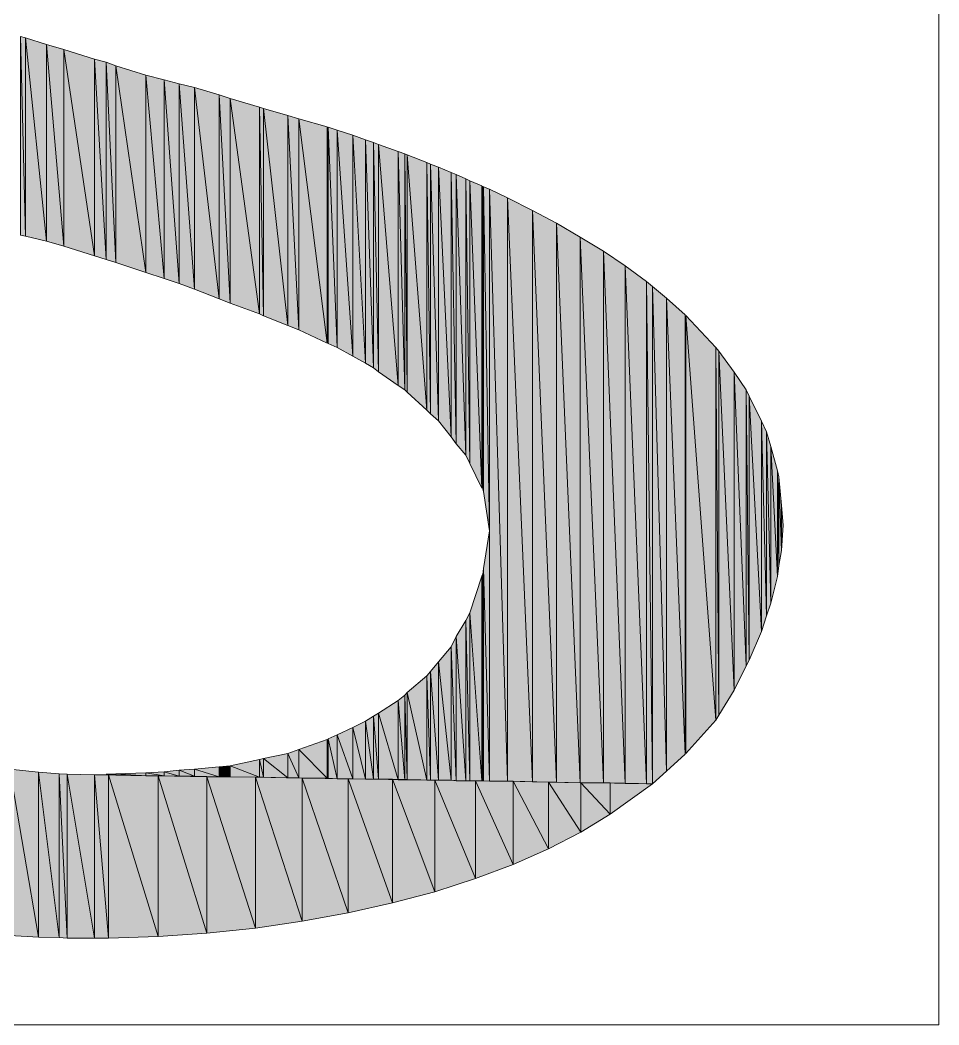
# Model space of a CAD drawing. Header units: millimetres. Extents: x 0 to 207, y 0 to 293.
# Drawn here: x 48.65 to 55.07, y 265.42 to 272.44 of the extents above; entities that cross this region are included whole.
import ezdxf

# ---------------------------------------------------------------- set-up
doc = ezdxf.new("R2010")
doc.units = ezdxf.units.MM

msp = doc.modelspace()

# ---------------------------------------------------------------- hatches: boundary and pattern name
h = msp.add_hatch(color=0)
h.dxf.hatch_style = 2
h.paths.add_polyline_path([(48.648056, 270.940389), (48.648056, 272.330333)])
h = msp.add_hatch(color=0)
h.dxf.hatch_style = 2
h.paths.add_polyline_path([(48.648056, 270.940389), (48.683333, 270.933333), (48.648056, 272.330333)])
h = msp.add_hatch(color=0)
h.dxf.hatch_style = 2
h.paths.add_polyline_path([(48.683333, 270.933333), (48.683333, 272.31975), (48.648056, 272.330333)])
h = msp.add_hatch(color=0)
h.dxf.hatch_style = 2
h.paths.add_polyline_path([(48.683333, 270.933333), (48.8315, 270.898056), (48.683333, 272.31975)])
h = msp.add_hatch(color=0)
h.dxf.hatch_style = 2
h.paths.add_polyline_path([(48.8315, 270.898056), (48.8315, 272.273889), (48.683333, 272.31975)])
h = msp.add_hatch(color=0)
h.dxf.hatch_style = 2
h.paths.add_polyline_path([(48.8315, 270.898056), (48.951444, 270.862778), (48.8315, 272.273889)])
h = msp.add_hatch(color=0)
h.dxf.hatch_style = 2
h.paths.add_polyline_path([(48.951444, 270.862778), (48.951444, 272.238611), (48.8315, 272.273889)])
h = msp.add_hatch(color=0)
h.dxf.hatch_style = 2
h.paths.add_polyline_path([(48.951444, 270.862778), (49.166639, 270.79575), (48.951444, 272.238611)])
h = msp.add_hatch(color=0)
h.dxf.hatch_style = 2
h.paths.add_polyline_path([(49.166639, 270.79575), (49.166639, 272.171583), (48.951444, 272.238611)])
h = msp.add_hatch(color=0)
h.dxf.hatch_style = 2
h.paths.add_polyline_path([(49.166639, 270.79575), (49.247778, 270.771056), (49.166639, 272.171583)])
h = msp.add_hatch(color=0)
h.dxf.hatch_style = 2
h.paths.add_polyline_path([(49.247778, 270.771056), (49.247778, 272.150417), (49.166639, 272.171583)])
h = msp.add_hatch(color=0)
h.dxf.hatch_style = 2
h.paths.add_polyline_path([(49.247778, 270.771056), (49.314806, 270.749889), (49.247778, 272.150417)])
h = msp.add_hatch(color=0)
h.dxf.hatch_style = 2
h.paths.add_polyline_path([(49.314806, 270.749889), (49.314806, 272.125722), (49.247778, 272.150417)])
h = msp.add_hatch(color=0)
h.dxf.hatch_style = 2
h.paths.add_polyline_path([(49.314806, 270.749889), (49.526472, 270.679333), (49.314806, 272.125722)])
h = msp.add_hatch(color=0)
h.dxf.hatch_style = 2
h.paths.add_polyline_path([(49.526472, 270.679333), (49.526472, 272.058694), (49.314806, 272.125722)])
h = msp.add_hatch(color=0)
h.dxf.hatch_style = 2
h.paths.add_polyline_path([(49.526472, 270.679333), (49.653472, 270.637), (49.526472, 272.058694)])
h = msp.add_hatch(color=0)
h.dxf.hatch_style = 2
h.paths.add_polyline_path([(49.653472, 270.637), (49.653472, 272.026944), (49.526472, 272.058694)])
h = msp.add_hatch(color=0)
h.dxf.hatch_style = 2
h.paths.add_polyline_path([(49.653472, 270.637), (49.759306, 270.601722), (49.653472, 272.026944)])
h = msp.add_hatch(color=0)
h.dxf.hatch_style = 2
h.paths.add_polyline_path([(49.759306, 270.601722), (49.759306, 271.998722), (49.653472, 272.026944)])
h = msp.add_hatch(color=0)
h.dxf.hatch_style = 2
h.paths.add_polyline_path([(49.759306, 270.601722), (49.865139, 270.562917), (49.759306, 271.998722)])
h = msp.add_hatch(color=0)
h.dxf.hatch_style = 2
h.paths.add_polyline_path([(49.865139, 270.562917), (49.865139, 271.974028), (49.759306, 271.998722)])
h = msp.add_hatch(color=0)
h.dxf.hatch_style = 2
h.paths.add_polyline_path([(49.865139, 270.562917), (50.038, 270.495889), (49.865139, 271.974028)])
h = msp.add_hatch(color=0)
h.dxf.hatch_style = 2
h.paths.add_polyline_path([(50.038, 270.495889), (50.038, 271.921111), (49.865139, 271.974028)])
h = msp.add_hatch(color=0)
h.dxf.hatch_style = 2
h.paths.add_polyline_path([(50.038, 270.495889), (50.115611, 270.464139), (50.038, 271.921111)])
h = msp.add_hatch(color=0)
h.dxf.hatch_style = 2
h.paths.add_polyline_path([(50.115611, 270.464139), (50.115611, 271.896417), (50.038, 271.921111)])
h = msp.add_hatch(color=0)
h.dxf.hatch_style = 2
h.paths.add_polyline_path([(50.115611, 270.464139), (50.320222, 270.390056), (50.115611, 271.896417)])
h = msp.add_hatch(color=0)
h.dxf.hatch_style = 2
h.paths.add_polyline_path([(50.320222, 270.390056), (50.320222, 271.836444), (50.115611, 271.896417)])
h = msp.add_hatch(color=0)
h.dxf.hatch_style = 2
h.paths.add_polyline_path([(50.320222, 270.390056), (50.348444, 270.375944), (50.320222, 271.836444)])
h = msp.add_hatch(color=0)
h.dxf.hatch_style = 2
h.paths.add_polyline_path([(50.348444, 270.375944), (50.348444, 271.825861), (50.320222, 271.836444)])
h = msp.add_hatch(color=0)
h.dxf.hatch_style = 2
h.paths.add_polyline_path([(50.348444, 270.375944), (50.517778, 270.308917), (50.348444, 271.825861)])
h = msp.add_hatch(color=0)
h.dxf.hatch_style = 2
h.paths.add_polyline_path([(50.517778, 270.308917), (50.517778, 271.776472), (50.348444, 271.825861)])
h = msp.add_hatch(color=0)
h.dxf.hatch_style = 2
h.paths.add_polyline_path([(50.517778, 270.308917), (50.595389, 270.277167), (50.517778, 271.776472)])
h = msp.add_hatch(color=0)
h.dxf.hatch_style = 2
h.paths.add_polyline_path([(50.595389, 270.277167), (50.595389, 271.755306), (50.517778, 271.776472)])
h = msp.add_hatch(color=0)
h.dxf.hatch_style = 2
h.paths.add_polyline_path([(50.595389, 270.277167), (50.792944, 270.185444), (50.595389, 271.755306)])
h = msp.add_hatch(color=0)
h.dxf.hatch_style = 2
h.paths.add_polyline_path([(50.792944, 270.185444), (50.792944, 271.698861), (50.595389, 271.755306)])
h = msp.add_hatch(color=0)
h.dxf.hatch_style = 2
h.paths.add_polyline_path([(50.792944, 270.185444), (50.792944, 271.698861)])
h = msp.add_hatch(color=0)
h.dxf.hatch_style = 2
h.paths.add_polyline_path([(50.8, 270.181917), (50.8, 271.695333)])
h = msp.add_hatch(color=0)
h.dxf.hatch_style = 2
h.paths.add_polyline_path([(50.8, 270.181917), (50.8635, 270.153694), (50.8, 271.695333)])
h = msp.add_hatch(color=0)
h.dxf.hatch_style = 2
h.paths.add_polyline_path([(50.8635, 270.153694), (50.8635, 271.674167), (50.8, 271.695333)])
h = msp.add_hatch(color=0)
h.dxf.hatch_style = 2
h.paths.add_polyline_path([(50.8635, 270.153694), (50.972861, 270.093722), (50.8635, 271.674167)])
h = msp.add_hatch(color=0)
h.dxf.hatch_style = 2
h.paths.add_polyline_path([(50.972861, 270.093722), (50.972861, 271.638889), (50.8635, 271.674167)])
h = msp.add_hatch(color=0)
h.dxf.hatch_style = 2
h.paths.add_polyline_path([(50.972861, 270.093722), (51.061056, 270.044333), (50.972861, 271.638889)])
h = msp.add_hatch(color=0)
h.dxf.hatch_style = 2
h.paths.add_polyline_path([(51.061056, 270.044333), (51.061056, 271.607139), (50.972861, 271.638889)])
h = msp.add_hatch(color=0)
h.dxf.hatch_style = 2
h.paths.add_polyline_path([(51.061056, 270.044333), (51.1175, 270.012583), (51.061056, 271.607139)])
h = msp.add_hatch(color=0)
h.dxf.hatch_style = 2
h.paths.add_polyline_path([(51.1175, 270.012583), (51.1175, 271.5895), (51.061056, 271.607139)])
h = msp.add_hatch(color=0)
h.dxf.hatch_style = 2
h.paths.add_polyline_path([(51.1175, 270.012583), (51.152778, 269.984361), (51.1175, 271.5895)])
h = msp.add_hatch(color=0)
h.dxf.hatch_style = 2
h.paths.add_polyline_path([(51.152778, 269.984361), (51.152778, 271.575389), (51.1175, 271.5895)])
h = msp.add_hatch(color=0)
h.dxf.hatch_style = 2
h.paths.add_polyline_path([(51.152778, 269.984361), (51.290361, 269.889111), (51.152778, 271.575389)])
h = msp.add_hatch(color=0)
h.dxf.hatch_style = 2
h.paths.add_polyline_path([(51.290361, 269.889111), (51.290361, 271.526), (51.152778, 271.575389)])
h = msp.add_hatch(color=0)
h.dxf.hatch_style = 2
h.paths.add_polyline_path([(51.290361, 269.889111), (51.336222, 269.857361), (51.290361, 271.526)])
h = msp.add_hatch(color=0)
h.dxf.hatch_style = 2
h.paths.add_polyline_path([(51.336222, 269.857361), (51.336222, 271.508361), (51.290361, 271.526)])
h = msp.add_hatch(color=0)
h.dxf.hatch_style = 2
h.paths.add_polyline_path([(51.336222, 269.857361), (51.353861, 269.84325), (51.336222, 271.508361)])
h = msp.add_hatch(color=0)
h.dxf.hatch_style = 2
h.paths.add_polyline_path([(51.353861, 269.84325), (51.353861, 271.501306), (51.336222, 271.508361)])
h = msp.add_hatch(color=0)
h.dxf.hatch_style = 2
h.paths.add_polyline_path([(51.353861, 269.84325), (51.491444, 269.71625), (51.353861, 271.501306)])
h = msp.add_hatch(color=0)
h.dxf.hatch_style = 2
h.paths.add_polyline_path([(51.491444, 269.71625), (51.491444, 271.448389), (51.353861, 271.501306)])
h = msp.add_hatch(color=0)
h.dxf.hatch_style = 2
h.paths.add_polyline_path([(51.491444, 269.71625), (51.516139, 269.691556), (51.491444, 271.448389)])
h = msp.add_hatch(color=0)
h.dxf.hatch_style = 2
h.paths.add_polyline_path([(51.516139, 269.691556), (51.516139, 271.437806), (51.491444, 271.448389)])
h = msp.add_hatch(color=0)
h.dxf.hatch_style = 2
h.paths.add_polyline_path([(51.516139, 269.691556), (51.572583, 269.642167), (51.516139, 271.437806)])
h = msp.add_hatch(color=0)
h.dxf.hatch_style = 2
h.paths.add_polyline_path([(51.572583, 269.642167), (51.572583, 271.416639), (51.516139, 271.437806)])
h = msp.add_hatch(color=0)
h.dxf.hatch_style = 2
h.paths.add_polyline_path([(51.572583, 269.642167), (51.660778, 269.529278), (51.572583, 271.416639)])
h = msp.add_hatch(color=0)
h.dxf.hatch_style = 2
h.paths.add_polyline_path([(51.660778, 269.529278), (51.660778, 271.377833), (51.572583, 271.416639)])
h = msp.add_hatch(color=0)
h.dxf.hatch_style = 2
h.paths.add_polyline_path([(51.660778, 269.529278), (51.696056, 269.479889), (51.660778, 271.377833)])
h = msp.add_hatch(color=0)
h.dxf.hatch_style = 2
h.paths.add_polyline_path([(51.696056, 269.479889), (51.696056, 271.363722), (51.660778, 271.377833)])
h = msp.add_hatch(color=0)
h.dxf.hatch_style = 2
h.paths.add_polyline_path([(51.696056, 269.479889), (51.763083, 269.402278), (51.696056, 271.363722)])
h = msp.add_hatch(color=0)
h.dxf.hatch_style = 2
h.paths.add_polyline_path([(51.763083, 269.402278), (51.763083, 271.3355), (51.696056, 271.363722)])
h = msp.add_hatch(color=0)
h.dxf.hatch_style = 2
h.paths.add_polyline_path([(51.763083, 269.402278), (51.791306, 269.342306), (51.763083, 271.3355)])
h = msp.add_hatch(color=0)
h.dxf.hatch_style = 2
h.paths.add_polyline_path([(51.791306, 269.342306), (51.791306, 271.321389), (51.763083, 271.3355)])
h = msp.add_hatch(color=0)
h.dxf.hatch_style = 2
h.paths.add_polyline_path([(51.791306, 269.342306), (51.875972, 269.169444), (51.791306, 271.321389)])
h = msp.add_hatch(color=0)
h.dxf.hatch_style = 2
h.paths.add_polyline_path([(51.875972, 269.169444), (51.875972, 271.286111), (51.791306, 271.321389)])
h = msp.add_hatch(color=0)
h.dxf.hatch_style = 2
h.paths.add_polyline_path([(51.875972, 269.169444), (51.875972, 271.286111)])
h = msp.add_hatch(color=0)
h.dxf.hatch_style = 2
h.paths.add_polyline_path([(51.883028, 269.162389), (51.883028, 271.282583)])
h = msp.add_hatch(color=0)
h.dxf.hatch_style = 2
h.paths.add_polyline_path([(51.883028, 269.162389), (51.886556, 269.148278), (51.883028, 271.282583)])
h = msp.add_hatch(color=0)
h.dxf.hatch_style = 2
h.paths.add_polyline_path([(51.886556, 269.148278), (51.886556, 271.279056)])
h = msp.add_hatch(color=0)
h.dxf.hatch_style = 2
h.paths.add_polyline_path([(51.886556, 269.148278), (51.928889, 268.873111), (51.886556, 271.279056)])
h = msp.add_hatch(color=0)
h.dxf.hatch_style = 2
h.paths.add_polyline_path([(51.928889, 268.873111), (51.928889, 271.261417), (51.886556, 271.279056)])
h = msp.add_hatch(color=0)
h.dxf.hatch_style = 2
h.paths.add_polyline_path([(51.928889, 267.119806), (52.055889, 267.119806), (51.928889, 271.261417)])
h = msp.add_hatch(color=0)
h.dxf.hatch_style = 2
h.paths.add_polyline_path([(52.055889, 267.119806), (52.055889, 271.201444), (51.928889, 271.261417)])
h = msp.add_hatch(color=0)
h.dxf.hatch_style = 2
h.paths.add_polyline_path([(52.055889, 267.119806), (52.22875, 267.116278), (52.055889, 271.201444)])
h = msp.add_hatch(color=0)
h.dxf.hatch_style = 2
h.paths.add_polyline_path([(52.22875, 267.116278), (52.22875, 271.11325), (52.055889, 271.201444)])
h = msp.add_hatch(color=0)
h.dxf.hatch_style = 2
h.paths.add_polyline_path([(52.22875, 267.116278), (52.398083, 267.11275), (52.22875, 271.11325)])
h = msp.add_hatch(color=0)
h.dxf.hatch_style = 2
h.paths.add_polyline_path([(52.398083, 267.11275), (52.398083, 271.025056), (52.22875, 271.11325)])
h = msp.add_hatch(color=0)
h.dxf.hatch_style = 2
h.paths.add_polyline_path([(52.398083, 267.11275), (52.563889, 267.109222), (52.398083, 271.025056)])
h = msp.add_hatch(color=0)
h.dxf.hatch_style = 2
h.paths.add_polyline_path([(52.563889, 267.109222), (52.563889, 270.926278), (52.398083, 271.025056)])
h = msp.add_hatch(color=0)
h.dxf.hatch_style = 2
h.paths.add_polyline_path([(52.563889, 267.109222), (52.726167, 267.109222), (52.563889, 270.926278)])
h = msp.add_hatch(color=0)
h.dxf.hatch_style = 2
h.paths.add_polyline_path([(52.726167, 267.109222), (52.726167, 270.8275), (52.563889, 270.926278)])
h = msp.add_hatch(color=0)
h.dxf.hatch_style = 2
h.paths.add_polyline_path([(52.726167, 267.109222), (52.877861, 267.105694), (52.726167, 270.8275)])
h = msp.add_hatch(color=0)
h.dxf.hatch_style = 2
h.paths.add_polyline_path([(52.877861, 267.105694), (52.877861, 270.725194), (52.726167, 270.8275)])
h = msp.add_hatch(color=0)
h.dxf.hatch_style = 2
h.paths.add_polyline_path([(52.877861, 267.105694), (53.026028, 267.102167), (52.877861, 270.725194)])
h = msp.add_hatch(color=0)
h.dxf.hatch_style = 2
h.paths.add_polyline_path([(53.026028, 267.102167), (53.026028, 270.615833), (52.877861, 270.725194)])
h = msp.add_hatch(color=0)
h.dxf.hatch_style = 2
h.paths.add_polyline_path([(53.026028, 267.102167), (53.068361, 267.102167), (53.026028, 270.615833)])
h = msp.add_hatch(color=0)
h.dxf.hatch_style = 2
h.paths.add_polyline_path([(53.068361, 267.102167), (53.068361, 270.580556), (53.026028, 270.615833)])
h = msp.add_hatch(color=0)
h.dxf.hatch_style = 2
h.paths.add_polyline_path([(53.068361, 267.102167), (53.167139, 267.190361), (53.068361, 270.580556)])
h = msp.add_hatch(color=0)
h.dxf.hatch_style = 2
h.paths.add_polyline_path([(53.167139, 267.190361), (53.167139, 270.499417), (53.068361, 270.580556)])
h = msp.add_hatch(color=0)
h.dxf.hatch_style = 2
h.paths.add_polyline_path([(53.167139, 267.190361), (53.297667, 267.310306), (53.167139, 270.499417)])
h = msp.add_hatch(color=0)
h.dxf.hatch_style = 2
h.paths.add_polyline_path([(53.297667, 267.310306), (53.297667, 270.383), (53.167139, 270.499417)])
h = msp.add_hatch(color=0)
h.dxf.hatch_style = 2
h.paths.add_polyline_path([(53.297667, 267.310306), (53.297667, 270.383)])
h = msp.add_hatch(color=0)
h.dxf.hatch_style = 2
h.paths.add_polyline_path([(53.301194, 267.313833), (53.301194, 270.379472)])
h = msp.add_hatch(color=0)
h.dxf.hatch_style = 2
h.paths.add_polyline_path([(53.301194, 267.313833), (53.512861, 267.546667), (53.301194, 270.379472)])
h = msp.add_hatch(color=0)
h.dxf.hatch_style = 2
h.paths.add_polyline_path([(53.512861, 267.546667), (53.512861, 270.153694), (53.301194, 270.379472)])
h = msp.add_hatch(color=0)
h.dxf.hatch_style = 2
h.paths.add_polyline_path([(53.512861, 267.546667), (53.534028, 267.581944), (53.512861, 270.153694)])
h = msp.add_hatch(color=0)
h.dxf.hatch_style = 2
h.paths.add_polyline_path([(53.534028, 267.581944), (53.534028, 270.129), (53.512861, 270.153694)])
h = msp.add_hatch(color=0)
h.dxf.hatch_style = 2
h.paths.add_polyline_path([(53.534028, 267.581944), (53.639861, 267.758333), (53.534028, 270.129)])
h = msp.add_hatch(color=0)
h.dxf.hatch_style = 2
h.paths.add_polyline_path([(53.639861, 267.758333), (53.639861, 269.980833), (53.534028, 270.129)])
h = msp.add_hatch(color=0)
h.dxf.hatch_style = 2
h.paths.add_polyline_path([(53.639861, 267.758333), (53.724528, 267.927667), (53.639861, 269.980833)])
h = msp.add_hatch(color=0)
h.dxf.hatch_style = 2
h.paths.add_polyline_path([(53.724528, 267.927667), (53.724528, 269.857361), (53.639861, 269.980833)])
h = msp.add_hatch(color=0)
h.dxf.hatch_style = 2
h.paths.add_polyline_path([(53.724528, 267.927667), (53.745694, 267.966472), (53.724528, 269.857361)])
h = msp.add_hatch(color=0)
h.dxf.hatch_style = 2
h.paths.add_polyline_path([(53.745694, 267.966472), (53.745694, 269.815028), (53.724528, 269.857361)])
h = msp.add_hatch(color=0)
h.dxf.hatch_style = 2
h.paths.add_polyline_path([(53.745694, 267.966472), (53.830361, 268.167556), (53.745694, 269.815028)])
h = msp.add_hatch(color=0)
h.dxf.hatch_style = 2
h.paths.add_polyline_path([(53.830361, 268.167556), (53.830361, 269.638639), (53.745694, 269.815028)])
h = msp.add_hatch(color=0)
h.dxf.hatch_style = 2
h.paths.add_polyline_path([(53.830361, 268.167556), (53.865639, 268.276917), (53.830361, 269.638639)])
h = msp.add_hatch(color=0)
h.dxf.hatch_style = 2
h.paths.add_polyline_path([(53.865639, 268.276917), (53.865639, 269.564556), (53.830361, 269.638639)])
h = msp.add_hatch(color=0)
h.dxf.hatch_style = 2
h.paths.add_polyline_path([(53.865639, 268.276917), (53.897389, 268.365111), (53.865639, 269.564556)])
h = msp.add_hatch(color=0)
h.dxf.hatch_style = 2
h.paths.add_polyline_path([(53.897389, 268.365111), (53.897389, 269.46225), (53.865639, 269.564556)])
h = msp.add_hatch(color=0)
h.dxf.hatch_style = 2
h.paths.add_polyline_path([(53.897389, 268.365111), (53.94325, 268.552083), (53.897389, 269.46225)])
h = msp.add_hatch(color=0)
h.dxf.hatch_style = 2
h.paths.add_polyline_path([(53.94325, 268.552083), (53.94325, 269.292917), (53.897389, 269.46225)])
h = msp.add_hatch(color=0)
h.dxf.hatch_style = 2
h.paths.add_polyline_path([(53.94325, 268.552083), (53.953833, 268.629694), (53.94325, 269.292917)])
h = msp.add_hatch(color=0)
h.dxf.hatch_style = 2
h.paths.add_polyline_path([(53.953833, 268.629694), (53.953833, 269.250583), (53.94325, 269.292917)])
h = msp.add_hatch(color=0)
h.dxf.hatch_style = 2
h.paths.add_polyline_path([(53.953833, 268.629694), (53.971472, 268.735528), (53.953833, 269.250583)])
h = msp.add_hatch(color=0)
h.dxf.hatch_style = 2
h.paths.add_polyline_path([(53.971472, 268.735528), (53.971472, 269.0495), (53.953833, 269.250583)])
h = msp.add_hatch(color=0)
h.dxf.hatch_style = 2
h.paths.add_polyline_path([(53.971472, 268.735528), (53.982056, 268.911917), (53.971472, 269.0495)])
h = msp.add_hatch(color=0)
h.dxf.hatch_style = 2
h.paths.add_polyline_path([(51.928889, 267.119806), (51.928889, 268.873111), (51.886556, 268.608528)])
h = msp.add_hatch(color=0)
h.dxf.hatch_style = 2
h.paths.add_polyline_path([(51.886556, 267.123333), (51.886556, 268.608528), (51.883028, 268.566194)])
h = msp.add_hatch(color=0)
h.dxf.hatch_style = 2
h.paths.add_polyline_path([(51.886556, 267.123333), (51.928889, 267.119806), (51.886556, 268.608528)])
h = msp.add_hatch(color=0)
h.dxf.hatch_style = 2
h.paths.add_polyline_path([(51.875972, 267.123333), (51.875972, 268.555611), (51.791306, 268.298083)])
h = msp.add_hatch(color=0)
h.dxf.hatch_style = 2
h.paths.add_polyline_path([(51.883028, 267.123333), (51.883028, 268.566194), (51.875972, 268.555611)])
h = msp.add_hatch(color=0)
h.dxf.hatch_style = 2
h.paths.add_polyline_path([(51.875972, 267.123333), (51.875972, 268.555611)])
h = msp.add_hatch(color=0)
h.dxf.hatch_style = 2
h.paths.add_polyline_path([(51.883028, 267.123333), (51.883028, 268.566194)])
h = msp.add_hatch(color=0)
h.dxf.hatch_style = 2
h.paths.add_polyline_path([(51.791306, 267.123333), (51.791306, 268.298083), (51.763083, 268.245167)])
h = msp.add_hatch(color=0)
h.dxf.hatch_style = 2
h.paths.add_polyline_path([(51.791306, 267.123333), (51.875972, 267.123333), (51.791306, 268.298083)])
h = msp.add_hatch(color=0)
h.dxf.hatch_style = 2
h.paths.add_polyline_path([(51.763083, 267.123333), (51.763083, 268.245167), (51.696056, 268.132278)])
h = msp.add_hatch(color=0)
h.dxf.hatch_style = 2
h.paths.add_polyline_path([(51.763083, 267.123333), (51.791306, 267.123333), (51.763083, 268.245167)])
h = msp.add_hatch(color=0)
h.dxf.hatch_style = 2
h.paths.add_polyline_path([(51.696056, 267.123333), (51.696056, 268.132278), (51.660778, 268.061722)])
h = msp.add_hatch(color=0)
h.dxf.hatch_style = 2
h.paths.add_polyline_path([(51.696056, 267.123333), (51.763083, 267.123333), (51.696056, 268.132278)])
h = msp.add_hatch(color=0)
h.dxf.hatch_style = 2
h.paths.add_polyline_path([(51.660778, 267.126861), (51.660778, 268.061722), (51.572583, 267.955889)])
h = msp.add_hatch(color=0)
h.dxf.hatch_style = 2
h.paths.add_polyline_path([(51.660778, 267.126861), (51.696056, 267.123333), (51.660778, 268.061722)])
h = msp.add_hatch(color=0)
h.dxf.hatch_style = 2
h.paths.add_polyline_path([(51.572583, 267.126861), (51.572583, 267.955889), (51.516139, 267.888861)])
h = msp.add_hatch(color=0)
h.dxf.hatch_style = 2
h.paths.add_polyline_path([(51.572583, 267.126861), (51.660778, 267.126861), (51.572583, 267.955889)])
h = msp.add_hatch(color=0)
h.dxf.hatch_style = 2
h.paths.add_polyline_path([(51.516139, 267.126861), (51.516139, 267.888861), (51.491444, 267.857111)])
h = msp.add_hatch(color=0)
h.dxf.hatch_style = 2
h.paths.add_polyline_path([(51.516139, 267.126861), (51.572583, 267.126861), (51.516139, 267.888861)])
h = msp.add_hatch(color=0)
h.dxf.hatch_style = 2
h.paths.add_polyline_path([(51.491444, 267.126861), (51.491444, 267.857111), (51.353861, 267.740694)])
h = msp.add_hatch(color=0)
h.dxf.hatch_style = 2
h.paths.add_polyline_path([(51.491444, 267.126861), (51.516139, 267.126861), (51.491444, 267.857111)])
h = msp.add_hatch(color=0)
h.dxf.hatch_style = 2
h.paths.add_polyline_path([(51.353861, 267.130389), (51.353861, 267.740694), (51.336222, 267.723056)])
h = msp.add_hatch(color=0)
h.dxf.hatch_style = 2
h.paths.add_polyline_path([(51.353861, 267.130389), (51.491444, 267.126861), (51.353861, 267.740694)])
h = msp.add_hatch(color=0)
h.dxf.hatch_style = 2
h.paths.add_polyline_path([(51.290361, 267.130389), (51.290361, 267.68425), (51.152778, 267.596056)])
h = msp.add_hatch(color=0)
h.dxf.hatch_style = 2
h.paths.add_polyline_path([(51.336222, 267.130389), (51.336222, 267.723056), (51.290361, 267.68425)])
h = msp.add_hatch(color=0)
h.dxf.hatch_style = 2
h.paths.add_polyline_path([(51.290361, 267.130389), (51.336222, 267.130389), (51.290361, 267.68425)])
h = msp.add_hatch(color=0)
h.dxf.hatch_style = 2
h.paths.add_polyline_path([(51.336222, 267.130389), (51.353861, 267.130389), (51.336222, 267.723056)])
h = msp.add_hatch(color=0)
h.dxf.hatch_style = 2
h.paths.add_polyline_path([(51.152778, 267.133917), (51.152778, 267.596056), (51.1175, 267.574889)])
h = msp.add_hatch(color=0)
h.dxf.hatch_style = 2
h.paths.add_polyline_path([(51.152778, 267.133917), (51.290361, 267.130389), (51.152778, 267.596056)])
h = msp.add_hatch(color=0)
h.dxf.hatch_style = 2
h.paths.add_polyline_path([(51.061056, 267.133917), (51.061056, 267.539611), (50.972861, 267.497278)])
h = msp.add_hatch(color=0)
h.dxf.hatch_style = 2
h.paths.add_polyline_path([(51.1175, 267.133917), (51.1175, 267.574889), (51.061056, 267.539611)])
h = msp.add_hatch(color=0)
h.dxf.hatch_style = 2
h.paths.add_polyline_path([(51.061056, 267.133917), (51.1175, 267.133917), (51.061056, 267.539611)])
h = msp.add_hatch(color=0)
h.dxf.hatch_style = 2
h.paths.add_polyline_path([(51.1175, 267.133917), (51.152778, 267.133917), (51.1175, 267.574889)])
h = msp.add_hatch(color=0)
h.dxf.hatch_style = 2
h.paths.add_polyline_path([(50.972861, 267.137444), (50.972861, 267.497278), (50.8635, 267.444361)])
h = msp.add_hatch(color=0)
h.dxf.hatch_style = 2
h.paths.add_polyline_path([(50.972861, 267.137444), (51.061056, 267.133917), (50.972861, 267.497278)])
h = msp.add_hatch(color=0)
h.dxf.hatch_style = 2
h.paths.add_polyline_path([(50.792944, 267.140972), (50.792944, 267.412611), (50.595389, 267.342056)])
h = msp.add_hatch(color=0)
h.dxf.hatch_style = 2
h.paths.add_polyline_path([(50.792944, 267.140972), (50.792944, 267.412611)])
h = msp.add_hatch(color=0)
h.dxf.hatch_style = 2
h.paths.add_polyline_path([(50.8635, 267.137444), (50.8635, 267.444361), (50.8, 267.416139)])
h = msp.add_hatch(color=0)
h.dxf.hatch_style = 2
h.paths.add_polyline_path([(50.8, 267.140972), (50.8, 267.416139)])
h = msp.add_hatch(color=0)
h.dxf.hatch_style = 2
h.paths.add_polyline_path([(50.8, 267.140972), (50.8635, 267.137444), (50.8, 267.416139)])
h = msp.add_hatch(color=0)
h.dxf.hatch_style = 2
h.paths.add_polyline_path([(50.8635, 267.137444), (50.972861, 267.137444), (50.8635, 267.444361)])
h = msp.add_hatch(color=0)
h.dxf.hatch_style = 2
h.paths.add_polyline_path([(50.517778, 267.1445), (50.517778, 267.313833), (50.348444, 267.278556)])
h = msp.add_hatch(color=0)
h.dxf.hatch_style = 2
h.paths.add_polyline_path([(50.595389, 267.1445), (50.595389, 267.342056), (50.517778, 267.313833)])
h = msp.add_hatch(color=0)
h.dxf.hatch_style = 2
h.paths.add_polyline_path([(50.517778, 267.1445), (50.595389, 267.1445), (50.517778, 267.313833)])
h = msp.add_hatch(color=0)
h.dxf.hatch_style = 2
h.paths.add_polyline_path([(50.595389, 267.1445), (50.792944, 267.140972), (50.595389, 267.342056)])
h = msp.add_hatch(color=0)
h.dxf.hatch_style = 2
h.paths.add_polyline_path([(50.320222, 267.148028), (50.320222, 267.2715), (50.115611, 267.229167)])
h = msp.add_hatch(color=0)
h.dxf.hatch_style = 2
h.paths.add_polyline_path([(50.348444, 267.148028), (50.348444, 267.278556), (50.320222, 267.2715)])
h = msp.add_hatch(color=0)
h.dxf.hatch_style = 2
h.paths.add_polyline_path([(50.320222, 267.148028), (50.348444, 267.148028), (50.320222, 267.2715)])
h = msp.add_hatch(color=0)
h.dxf.hatch_style = 2
h.paths.add_polyline_path([(50.348444, 267.148028), (50.517778, 267.1445), (50.348444, 267.278556)])
h = msp.add_hatch(color=0)
h.dxf.hatch_style = 2
h.paths.add_polyline_path([(48.573972, 266.040306), (48.775056, 266.029722), (48.573972, 267.204472)])
h = msp.add_hatch(color=0)
h.dxf.hatch_style = 2
h.paths.add_polyline_path([(48.775056, 266.029722), (48.775056, 267.183306), (48.573972, 267.204472)])
h = msp.add_hatch(color=0)
h.dxf.hatch_style = 2
h.paths.add_polyline_path([(48.775056, 266.029722), (48.919694, 266.026194), (48.775056, 267.183306)])
h = msp.add_hatch(color=0)
h.dxf.hatch_style = 2
h.paths.add_polyline_path([(48.919694, 266.026194), (48.919694, 267.172722), (48.775056, 267.183306)])
h = msp.add_hatch(color=0)
h.dxf.hatch_style = 2
h.paths.add_polyline_path([(48.919694, 266.026194), (48.976139, 266.022667), (48.919694, 267.172722)])
h = msp.add_hatch(color=0)
h.dxf.hatch_style = 2
h.paths.add_polyline_path([(48.976139, 266.022667), (48.976139, 267.169194), (48.919694, 267.172722)])
h = msp.add_hatch(color=0)
h.dxf.hatch_style = 2
h.paths.add_polyline_path([(49.314806, 267.162139), (49.314806, 267.172722), (49.247778, 267.169194)])
h = msp.add_hatch(color=0)
h.dxf.hatch_style = 2
h.paths.add_polyline_path([(49.526472, 267.158611), (49.526472, 267.179778), (49.314806, 267.172722)])
h = msp.add_hatch(color=0)
h.dxf.hatch_style = 2
h.paths.add_polyline_path([(49.314806, 267.162139), (49.526472, 267.158611), (49.314806, 267.172722)])
h = msp.add_hatch(color=0)
h.dxf.hatch_style = 2
h.paths.add_polyline_path([(49.653472, 267.158611), (49.653472, 267.186833), (49.526472, 267.179778)])
h = msp.add_hatch(color=0)
h.dxf.hatch_style = 2
h.paths.add_polyline_path([(49.526472, 267.158611), (49.653472, 267.158611), (49.526472, 267.179778)])
h = msp.add_hatch(color=0)
h.dxf.hatch_style = 2
h.paths.add_polyline_path([(49.759306, 267.155083), (49.759306, 267.197417), (49.653472, 267.186833)])
h = msp.add_hatch(color=0)
h.dxf.hatch_style = 2
h.paths.add_polyline_path([(49.653472, 267.158611), (49.759306, 267.155083), (49.653472, 267.186833)])
h = msp.add_hatch(color=0)
h.dxf.hatch_style = 2
h.paths.add_polyline_path([(49.865139, 267.155083), (49.865139, 267.204472), (49.759306, 267.197417)])
h = msp.add_hatch(color=0)
h.dxf.hatch_style = 2
h.paths.add_polyline_path([(49.759306, 267.155083), (49.865139, 267.155083), (49.759306, 267.197417)])
h = msp.add_hatch(color=0)
h.dxf.hatch_style = 2
h.paths.add_polyline_path([(50.038, 267.151556), (50.038, 267.222111), (49.865139, 267.204472)])
h = msp.add_hatch(color=0)
h.dxf.hatch_style = 2
h.paths.add_polyline_path([(49.865139, 267.155083), (50.038, 267.151556), (49.865139, 267.204472)])
h = msp.add_hatch(color=0)
h.dxf.hatch_style = 2
h.paths.add_polyline_path([(50.115611, 267.151556), (50.115611, 267.229167), (50.038, 267.222111)])
h = msp.add_hatch(color=0)
h.dxf.hatch_style = 2
h.paths.add_polyline_path([(50.038, 267.151556), (50.115611, 267.151556), (50.038, 267.222111)])
h = msp.add_hatch(color=0)
h.dxf.hatch_style = 2
h.paths.add_polyline_path([(50.115611, 267.151556), (50.320222, 267.148028), (50.115611, 267.229167)])
h = msp.add_hatch(color=0)
h.dxf.hatch_style = 2
h.paths.add_polyline_path([(48.976139, 266.022667), (49.166639, 266.022667), (48.976139, 267.169194)])
h = msp.add_hatch(color=0)
h.dxf.hatch_style = 2
h.paths.add_polyline_path([(49.166639, 266.022667), (49.166639, 267.165667), (48.976139, 267.169194)])
h = msp.add_hatch(color=0)
h.dxf.hatch_style = 2
h.paths.add_polyline_path([(49.166639, 266.022667), (49.265417, 266.022667), (49.166639, 267.165667)])
h = msp.add_hatch(color=0)
h.dxf.hatch_style = 2
h.paths.add_polyline_path([(49.265417, 266.022667), (49.265417, 267.165667), (49.166639, 267.165667)])
h = msp.add_hatch(color=0)
h.dxf.hatch_style = 2
h.paths.add_polyline_path([(49.247778, 267.165667), (49.166639, 267.165667)])
h = msp.add_hatch(color=0)
h.dxf.hatch_style = 2
h.paths.add_polyline_path([(49.247778, 267.165667), (49.314806, 267.162139)])
h = msp.add_hatch(color=0)
h.dxf.hatch_style = 2
h.paths.add_polyline_path([(49.265417, 266.022667), (49.611139, 266.03325), (49.265417, 267.165667)])
h = msp.add_hatch(color=0)
h.dxf.hatch_style = 2
h.paths.add_polyline_path([(49.611139, 266.03325), (49.611139, 267.158611), (49.265417, 267.165667)])
h = msp.add_hatch(color=0)
h.dxf.hatch_style = 2
h.paths.add_polyline_path([(49.611139, 266.03325), (49.953333, 266.057944), (49.611139, 267.158611)])
h = msp.add_hatch(color=0)
h.dxf.hatch_style = 2
h.paths.add_polyline_path([(49.953333, 266.057944), (49.953333, 267.151556), (49.611139, 267.158611)])
h = msp.add_hatch(color=0)
h.dxf.hatch_style = 2
h.paths.add_polyline_path([(49.953333, 266.057944), (50.292, 266.093222), (49.953333, 267.151556)])
h = msp.add_hatch(color=0)
h.dxf.hatch_style = 2
h.paths.add_polyline_path([(50.292, 266.093222), (50.292, 267.148028), (49.953333, 267.151556)])
h = msp.add_hatch(color=0)
h.dxf.hatch_style = 2
h.paths.add_polyline_path([(50.292, 266.093222), (50.620083, 266.142611), (50.292, 267.148028)])
h = msp.add_hatch(color=0)
h.dxf.hatch_style = 2
h.paths.add_polyline_path([(50.620083, 266.142611), (50.620083, 267.140972), (50.292, 267.148028)])
h = msp.add_hatch(color=0)
h.dxf.hatch_style = 2
h.paths.add_polyline_path([(50.620083, 266.142611), (50.941111, 266.199056), (50.620083, 267.140972)])
h = msp.add_hatch(color=0)
h.dxf.hatch_style = 2
h.paths.add_polyline_path([(50.941111, 266.199056), (50.941111, 267.137444), (50.620083, 267.140972)])
h = msp.add_hatch(color=0)
h.dxf.hatch_style = 2
h.paths.add_polyline_path([(50.941111, 266.199056), (51.251556, 266.269611), (50.941111, 267.137444)])
h = msp.add_hatch(color=0)
h.dxf.hatch_style = 2
h.paths.add_polyline_path([(51.251556, 266.269611), (51.251556, 267.133917), (50.941111, 267.137444)])
h = msp.add_hatch(color=0)
h.dxf.hatch_style = 2
h.paths.add_polyline_path([(51.251556, 266.269611), (51.547889, 266.347222), (51.251556, 267.133917)])
h = msp.add_hatch(color=0)
h.dxf.hatch_style = 2
h.paths.add_polyline_path([(51.547889, 266.347222), (51.547889, 267.126861), (51.251556, 267.133917)])
h = msp.add_hatch(color=0)
h.dxf.hatch_style = 2
h.paths.add_polyline_path([(51.547889, 266.347222), (51.830111, 266.438944), (51.547889, 267.126861)])
h = msp.add_hatch(color=0)
h.dxf.hatch_style = 2
h.paths.add_polyline_path([(51.830111, 266.438944), (51.830111, 267.123333), (51.547889, 267.126861)])
h = msp.add_hatch(color=0)
h.dxf.hatch_style = 2
h.paths.add_polyline_path([(51.830111, 266.438944), (52.094694, 266.537722), (51.830111, 267.123333)])
h = msp.add_hatch(color=0)
h.dxf.hatch_style = 2
h.paths.add_polyline_path([(52.094694, 266.537722), (52.094694, 267.119806), (51.830111, 267.123333)])
h = msp.add_hatch(color=0)
h.dxf.hatch_style = 2
h.paths.add_polyline_path([(52.094694, 266.537722), (52.341639, 266.647083), (52.094694, 267.119806)])
h = msp.add_hatch(color=0)
h.dxf.hatch_style = 2
h.paths.add_polyline_path([(52.341639, 266.647083), (52.341639, 267.11275), (52.094694, 267.119806)])
h = msp.add_hatch(color=0)
h.dxf.hatch_style = 2
h.paths.add_polyline_path([(52.341639, 266.647083), (52.567417, 266.7635), (52.341639, 267.11275)])
h = msp.add_hatch(color=0)
h.dxf.hatch_style = 2
h.paths.add_polyline_path([(52.567417, 266.7635), (52.567417, 267.109222), (52.341639, 267.11275)])
h = msp.add_hatch(color=0)
h.dxf.hatch_style = 2
h.paths.add_polyline_path([(52.567417, 266.7635), (52.772028, 266.8905), (52.567417, 267.109222)])
h = msp.add_hatch(color=0)
h.dxf.hatch_style = 2
h.paths.add_polyline_path([(52.772028, 266.8905), (52.772028, 267.109222), (52.567417, 267.109222)])
h = msp.add_hatch(color=0)
h.dxf.hatch_style = 2
h.paths.add_polyline_path([(52.772028, 266.8905), (53.068361, 267.102167), (52.772028, 267.109222)])

# ---------------------------------------------------------------- linework, layer by layer
at = {"color": 0, "lineweight": 0}
for points in [[(43.620972, 265.415889), (43.620972, 276.867056), (55.072139, 276.867056), (55.072139, 265.415889)], [(48.648056, 270.940389), (48.648056, 272.330333)], [(48.648056, 270.940389), (48.683333, 270.933333), (48.648056, 272.330333)], [(48.683333, 270.933333), (48.683333, 272.31975), (48.648056, 272.330333)], [(48.683333, 270.933333), (48.8315, 270.898056), (48.683333, 272.31975)], [(48.8315, 270.898056), (48.8315, 272.273889), (48.683333, 272.31975)], [(48.8315, 270.898056), (48.951444, 270.862778), (48.8315, 272.273889)], [(48.951444, 270.862778), (48.951444, 272.238611), (48.8315, 272.273889)], [(48.951444, 270.862778), (49.166639, 270.79575), (48.951444, 272.238611)], [(49.166639, 270.79575), (49.166639, 272.171583), (48.951444, 272.238611)], [(49.166639, 270.79575), (49.247778, 270.771056), (49.166639, 272.171583)], [(49.247778, 270.771056), (49.247778, 272.150417), (49.166639, 272.171583)], [(49.247778, 270.771056), (49.314806, 270.749889), (49.247778, 272.150417)], [(49.314806, 270.749889), (49.314806, 272.125722), (49.247778, 272.150417)], [(49.314806, 270.749889), (49.526472, 270.679333), (49.314806, 272.125722)], [(49.526472, 270.679333), (49.526472, 272.058694), (49.314806, 272.125722)], [(49.526472, 270.679333), (49.653472, 270.637), (49.526472, 272.058694)], [(49.653472, 270.637), (49.653472, 272.026944), (49.526472, 272.058694)], [(49.653472, 270.637), (49.759306, 270.601722), (49.653472, 272.026944)], [(49.759306, 270.601722), (49.759306, 271.998722), (49.653472, 272.026944)], [(49.759306, 270.601722), (49.865139, 270.562917), (49.759306, 271.998722)], [(49.865139, 270.562917), (49.865139, 271.974028), (49.759306, 271.998722)], [(49.865139, 270.562917), (50.038, 270.495889), (49.865139, 271.974028)], [(50.038, 270.495889), (50.038, 271.921111), (49.865139, 271.974028)], [(50.038, 270.495889), (50.115611, 270.464139), (50.038, 271.921111)], [(50.115611, 270.464139), (50.115611, 271.896417), (50.038, 271.921111)], [(50.115611, 270.464139), (50.320222, 270.390056), (50.115611, 271.896417)], [(50.320222, 270.390056), (50.320222, 271.836444), (50.115611, 271.896417)], [(50.320222, 270.390056), (50.348444, 270.375944), (50.320222, 271.836444)], [(50.348444, 270.375944), (50.348444, 271.825861), (50.320222, 271.836444)], [(50.348444, 270.375944), (50.517778, 270.308917), (50.348444, 271.825861)], [(50.517778, 270.308917), (50.517778, 271.776472), (50.348444, 271.825861)], [(50.517778, 270.308917), (50.595389, 270.277167), (50.517778, 271.776472)], [(50.595389, 270.277167), (50.595389, 271.755306), (50.517778, 271.776472)], [(50.595389, 270.277167), (50.792944, 270.185444), (50.595389, 271.755306)], [(50.792944, 270.185444), (50.792944, 271.698861), (50.595389, 271.755306)], [(50.792944, 270.185444), (50.792944, 271.698861)], [(50.8, 270.181917), (50.8, 271.695333)], [(50.8, 270.181917), (50.8635, 270.153694), (50.8, 271.695333)], [(50.8635, 270.153694), (50.8635, 271.674167), (50.8, 271.695333)], [(50.8635, 270.153694), (50.972861, 270.093722), (50.8635, 271.674167)], [(50.972861, 270.093722), (50.972861, 271.638889), (50.8635, 271.674167)], [(50.972861, 270.093722), (51.061056, 270.044333), (50.972861, 271.638889)], [(51.061056, 270.044333), (51.061056, 271.607139), (50.972861, 271.638889)], [(51.061056, 270.044333), (51.1175, 270.012583), (51.061056, 271.607139)], [(51.1175, 270.012583), (51.1175, 271.5895), (51.061056, 271.607139)], [(51.1175, 270.012583), (51.152778, 269.984361), (51.1175, 271.5895)], [(51.152778, 269.984361), (51.152778, 271.575389), (51.1175, 271.5895)], [(51.152778, 269.984361), (51.290361, 269.889111), (51.152778, 271.575389)], [(51.290361, 269.889111), (51.290361, 271.526), (51.152778, 271.575389)], [(51.290361, 269.889111), (51.336222, 269.857361), (51.290361, 271.526)], [(51.336222, 269.857361), (51.336222, 271.508361), (51.290361, 271.526)], [(51.336222, 269.857361), (51.353861, 269.84325), (51.336222, 271.508361)], [(51.353861, 269.84325), (51.353861, 271.501306), (51.336222, 271.508361)], [(51.353861, 269.84325), (51.491444, 269.71625), (51.353861, 271.501306)], [(51.491444, 269.71625), (51.491444, 271.448389), (51.353861, 271.501306)], [(51.491444, 269.71625), (51.516139, 269.691556), (51.491444, 271.448389)], [(51.516139, 269.691556), (51.516139, 271.437806), (51.491444, 271.448389)], [(51.516139, 269.691556), (51.572583, 269.642167), (51.516139, 271.437806)], [(51.572583, 269.642167), (51.572583, 271.416639), (51.516139, 271.437806)], [(51.572583, 269.642167), (51.660778, 269.529278), (51.572583, 271.416639)], [(51.660778, 269.529278), (51.660778, 271.377833), (51.572583, 271.416639)], [(51.660778, 269.529278), (51.696056, 269.479889), (51.660778, 271.377833)], [(51.696056, 269.479889), (51.696056, 271.363722), (51.660778, 271.377833)], [(51.696056, 269.479889), (51.763083, 269.402278), (51.696056, 271.363722)], [(51.763083, 269.402278), (51.763083, 271.3355), (51.696056, 271.363722)], [(51.763083, 269.402278), (51.791306, 269.342306), (51.763083, 271.3355)], [(51.791306, 269.342306), (51.791306, 271.321389), (51.763083, 271.3355)], [(51.791306, 269.342306), (51.875972, 269.169444), (51.791306, 271.321389)], [(51.875972, 269.169444), (51.875972, 271.286111), (51.791306, 271.321389)], [(51.875972, 269.169444), (51.875972, 271.286111)], [(51.883028, 269.162389), (51.883028, 271.282583)], [(51.883028, 269.162389), (51.886556, 269.148278), (51.883028, 271.282583)], [(51.886556, 269.148278), (51.886556, 271.279056)], [(51.886556, 269.148278), (51.928889, 268.873111), (51.886556, 271.279056)], [(51.928889, 268.873111), (51.928889, 271.261417), (51.886556, 271.279056)], [(51.928889, 267.119806), (52.055889, 267.119806), (51.928889, 271.261417)], [(52.055889, 267.119806), (52.055889, 271.201444), (51.928889, 271.261417)], [(52.055889, 267.119806), (52.22875, 267.116278), (52.055889, 271.201444)], [(52.22875, 267.116278), (52.22875, 271.11325), (52.055889, 271.201444)], [(52.22875, 267.116278), (52.398083, 267.11275), (52.22875, 271.11325)], [(52.398083, 267.11275), (52.398083, 271.025056), (52.22875, 271.11325)], [(52.398083, 267.11275), (52.563889, 267.109222), (52.398083, 271.025056)], [(52.563889, 267.109222), (52.563889, 270.926278), (52.398083, 271.025056)], [(52.563889, 267.109222), (52.726167, 267.109222), (52.563889, 270.926278)], [(52.726167, 267.109222), (52.726167, 270.8275), (52.563889, 270.926278)], [(52.726167, 267.109222), (52.877861, 267.105694), (52.726167, 270.8275)], [(52.877861, 267.105694), (52.877861, 270.725194), (52.726167, 270.8275)], [(52.877861, 267.105694), (53.026028, 267.102167), (52.877861, 270.725194)], [(53.026028, 267.102167), (53.026028, 270.615833), (52.877861, 270.725194)], [(53.026028, 267.102167), (53.068361, 267.102167), (53.026028, 270.615833)], [(53.068361, 267.102167), (53.068361, 270.580556), (53.026028, 270.615833)], [(53.068361, 267.102167), (53.167139, 267.190361), (53.068361, 270.580556)], [(53.167139, 267.190361), (53.167139, 270.499417), (53.068361, 270.580556)], [(53.167139, 267.190361), (53.297667, 267.310306), (53.167139, 270.499417)], [(53.297667, 267.310306), (53.297667, 270.383), (53.167139, 270.499417)], [(53.297667, 267.310306), (53.297667, 270.383)], [(53.301194, 267.313833), (53.301194, 270.379472)], [(53.301194, 267.313833), (53.512861, 267.546667), (53.301194, 270.379472)], [(53.512861, 267.546667), (53.512861, 270.153694), (53.301194, 270.379472)], [(53.512861, 267.546667), (53.534028, 267.581944), (53.512861, 270.153694)], [(53.534028, 267.581944), (53.534028, 270.129), (53.512861, 270.153694)], [(53.534028, 267.581944), (53.639861, 267.758333), (53.534028, 270.129)], [(53.639861, 267.758333), (53.639861, 269.980833), (53.534028, 270.129)], [(53.639861, 267.758333), (53.724528, 267.927667), (53.639861, 269.980833)], [(53.724528, 267.927667), (53.724528, 269.857361), (53.639861, 269.980833)], [(53.724528, 267.927667), (53.745694, 267.966472), (53.724528, 269.857361)], [(53.745694, 267.966472), (53.745694, 269.815028), (53.724528, 269.857361)], [(53.745694, 267.966472), (53.830361, 268.167556), (53.745694, 269.815028)], [(53.830361, 268.167556), (53.830361, 269.638639), (53.745694, 269.815028)], [(53.830361, 268.167556), (53.865639, 268.276917), (53.830361, 269.638639)], [(53.865639, 268.276917), (53.865639, 269.564556), (53.830361, 269.638639)], [(53.865639, 268.276917), (53.897389, 268.365111), (53.865639, 269.564556)], [(53.897389, 268.365111), (53.897389, 269.46225), (53.865639, 269.564556)], [(53.897389, 268.365111), (53.94325, 268.552083), (53.897389, 269.46225)], [(53.94325, 268.552083), (53.94325, 269.292917), (53.897389, 269.46225)], [(53.94325, 268.552083), (53.953833, 268.629694), (53.94325, 269.292917)], [(53.953833, 268.629694), (53.953833, 269.250583), (53.94325, 269.292917)], [(53.953833, 268.629694), (53.971472, 268.735528), (53.953833, 269.250583)], [(53.971472, 268.735528), (53.971472, 269.0495), (53.953833, 269.250583)], [(53.971472, 268.735528), (53.982056, 268.911917), (53.971472, 269.0495)], [(51.928889, 267.119806), (51.928889, 268.873111), (51.886556, 268.608528)], [(51.886556, 267.123333), (51.886556, 268.608528), (51.883028, 268.566194)], [(51.886556, 267.123333), (51.928889, 267.119806), (51.886556, 268.608528)], [(51.875972, 267.123333), (51.875972, 268.555611), (51.791306, 268.298083)], [(51.883028, 267.123333), (51.883028, 268.566194), (51.875972, 268.555611)], [(51.875972, 267.123333), (51.875972, 268.555611)], [(51.883028, 267.123333), (51.883028, 268.566194)], [(51.791306, 267.123333), (51.791306, 268.298083), (51.763083, 268.245167)], [(51.791306, 267.123333), (51.875972, 267.123333), (51.791306, 268.298083)], [(51.763083, 267.123333), (51.763083, 268.245167), (51.696056, 268.132278)], [(51.763083, 267.123333), (51.791306, 267.123333), (51.763083, 268.245167)], [(51.696056, 267.123333), (51.696056, 268.132278), (51.660778, 268.061722)], [(51.696056, 267.123333), (51.763083, 267.123333), (51.696056, 268.132278)], [(51.660778, 267.126861), (51.660778, 268.061722), (51.572583, 267.955889)], [(51.660778, 267.126861), (51.696056, 267.123333), (51.660778, 268.061722)], [(51.572583, 267.126861), (51.572583, 267.955889), (51.516139, 267.888861)], [(51.572583, 267.126861), (51.660778, 267.126861), (51.572583, 267.955889)], [(51.516139, 267.126861), (51.516139, 267.888861), (51.491444, 267.857111)], [(51.516139, 267.126861), (51.572583, 267.126861), (51.516139, 267.888861)], [(51.491444, 267.126861), (51.491444, 267.857111), (51.353861, 267.740694)], [(51.491444, 267.126861), (51.516139, 267.126861), (51.491444, 267.857111)], [(51.353861, 267.130389), (51.353861, 267.740694), (51.336222, 267.723056)], [(51.353861, 267.130389), (51.491444, 267.126861), (51.353861, 267.740694)], [(51.290361, 267.130389), (51.290361, 267.68425), (51.152778, 267.596056)], [(51.336222, 267.130389), (51.336222, 267.723056), (51.290361, 267.68425)], [(51.290361, 267.130389), (51.336222, 267.130389), (51.290361, 267.68425)], [(51.336222, 267.130389), (51.353861, 267.130389), (51.336222, 267.723056)], [(51.152778, 267.133917), (51.152778, 267.596056), (51.1175, 267.574889)], [(51.152778, 267.133917), (51.290361, 267.130389), (51.152778, 267.596056)], [(51.061056, 267.133917), (51.061056, 267.539611), (50.972861, 267.497278)], [(51.1175, 267.133917), (51.1175, 267.574889), (51.061056, 267.539611)], [(51.061056, 267.133917), (51.1175, 267.133917), (51.061056, 267.539611)], [(51.1175, 267.133917), (51.152778, 267.133917), (51.1175, 267.574889)], [(50.972861, 267.137444), (50.972861, 267.497278), (50.8635, 267.444361)], [(50.972861, 267.137444), (51.061056, 267.133917), (50.972861, 267.497278)], [(50.792944, 267.140972), (50.792944, 267.412611), (50.595389, 267.342056)], [(50.792944, 267.140972), (50.792944, 267.412611)], [(50.8635, 267.137444), (50.8635, 267.444361), (50.8, 267.416139)], [(50.8, 267.140972), (50.8, 267.416139)], [(50.8, 267.140972), (50.8635, 267.137444), (50.8, 267.416139)], [(50.8635, 267.137444), (50.972861, 267.137444), (50.8635, 267.444361)], [(50.517778, 267.1445), (50.517778, 267.313833), (50.348444, 267.278556)], [(50.595389, 267.1445), (50.595389, 267.342056), (50.517778, 267.313833)], [(50.517778, 267.1445), (50.595389, 267.1445), (50.517778, 267.313833)], [(50.595389, 267.1445), (50.792944, 267.140972), (50.595389, 267.342056)], [(50.320222, 267.148028), (50.320222, 267.2715), (50.115611, 267.229167)], [(50.348444, 267.148028), (50.348444, 267.278556), (50.320222, 267.2715)], [(50.320222, 267.148028), (50.348444, 267.148028), (50.320222, 267.2715)], [(50.348444, 267.148028), (50.517778, 267.1445), (50.348444, 267.278556)], [(48.573972, 266.040306), (48.775056, 266.029722), (48.573972, 267.204472)], [(48.775056, 266.029722), (48.775056, 267.183306), (48.573972, 267.204472)], [(48.775056, 266.029722), (48.919694, 266.026194), (48.775056, 267.183306)], [(48.919694, 266.026194), (48.919694, 267.172722), (48.775056, 267.183306)], [(48.919694, 266.026194), (48.976139, 266.022667), (48.919694, 267.172722)], [(48.976139, 266.022667), (48.976139, 267.169194), (48.919694, 267.172722)], [(49.314806, 267.162139), (49.314806, 267.172722), (49.247778, 267.169194)], [(49.526472, 267.158611), (49.526472, 267.179778), (49.314806, 267.172722)], [(49.314806, 267.162139), (49.526472, 267.158611), (49.314806, 267.172722)], [(49.653472, 267.158611), (49.653472, 267.186833), (49.526472, 267.179778)], [(49.526472, 267.158611), (49.653472, 267.158611), (49.526472, 267.179778)], [(49.759306, 267.155083), (49.759306, 267.197417), (49.653472, 267.186833)], [(49.653472, 267.158611), (49.759306, 267.155083), (49.653472, 267.186833)], [(49.865139, 267.155083), (49.865139, 267.204472), (49.759306, 267.197417)], [(49.759306, 267.155083), (49.865139, 267.155083), (49.759306, 267.197417)], [(50.038, 267.151556), (50.038, 267.222111), (49.865139, 267.204472)], [(49.865139, 267.155083), (50.038, 267.151556), (49.865139, 267.204472)], [(50.115611, 267.151556), (50.115611, 267.229167), (50.038, 267.222111)], [(50.038, 267.151556), (50.115611, 267.151556), (50.038, 267.222111)], [(50.115611, 267.151556), (50.320222, 267.148028), (50.115611, 267.229167)], [(48.976139, 266.022667), (49.166639, 266.022667), (48.976139, 267.169194)], [(49.166639, 266.022667), (49.166639, 267.165667), (48.976139, 267.169194)], [(49.166639, 266.022667), (49.265417, 266.022667), (49.166639, 267.165667)], [(49.265417, 266.022667), (49.265417, 267.165667), (49.166639, 267.165667)], [(49.247778, 267.165667), (49.166639, 267.165667)], [(49.247778, 267.165667), (49.314806, 267.162139)], [(49.265417, 266.022667), (49.611139, 266.03325), (49.265417, 267.165667)], [(49.611139, 266.03325), (49.611139, 267.158611), (49.265417, 267.165667)], [(49.611139, 266.03325), (49.953333, 266.057944), (49.611139, 267.158611)], [(49.953333, 266.057944), (49.953333, 267.151556), (49.611139, 267.158611)], [(49.953333, 266.057944), (50.292, 266.093222), (49.953333, 267.151556)], [(50.292, 266.093222), (50.292, 267.148028), (49.953333, 267.151556)], [(50.292, 266.093222), (50.620083, 266.142611), (50.292, 267.148028)], [(50.620083, 266.142611), (50.620083, 267.140972), (50.292, 267.148028)], [(50.620083, 266.142611), (50.941111, 266.199056), (50.620083, 267.140972)], [(50.941111, 266.199056), (50.941111, 267.137444), (50.620083, 267.140972)], [(50.941111, 266.199056), (51.251556, 266.269611), (50.941111, 267.137444)], [(51.251556, 266.269611), (51.251556, 267.133917), (50.941111, 267.137444)], [(51.251556, 266.269611), (51.547889, 266.347222), (51.251556, 267.133917)], [(51.547889, 266.347222), (51.547889, 267.126861), (51.251556, 267.133917)], [(51.547889, 266.347222), (51.830111, 266.438944), (51.547889, 267.126861)], [(51.830111, 266.438944), (51.830111, 267.123333), (51.547889, 267.126861)], [(51.830111, 266.438944), (52.094694, 266.537722), (51.830111, 267.123333)], [(52.094694, 266.537722), (52.094694, 267.119806), (51.830111, 267.123333)], [(52.094694, 266.537722), (52.341639, 266.647083), (52.094694, 267.119806)], [(52.341639, 266.647083), (52.341639, 267.11275), (52.094694, 267.119806)], [(52.341639, 266.647083), (52.567417, 266.7635), (52.341639, 267.11275)], [(52.567417, 266.7635), (52.567417, 267.109222), (52.341639, 267.11275)], [(52.567417, 266.7635), (52.772028, 266.8905), (52.567417, 267.109222)], [(52.772028, 266.8905), (52.772028, 267.109222), (52.567417, 267.109222)], [(52.772028, 266.8905), (53.068361, 267.102167), (52.772028, 267.109222)]]:
    msp.add_lwpolyline(points, close=True, dxfattribs=at)

doc.saveas('drawing.dxf')
